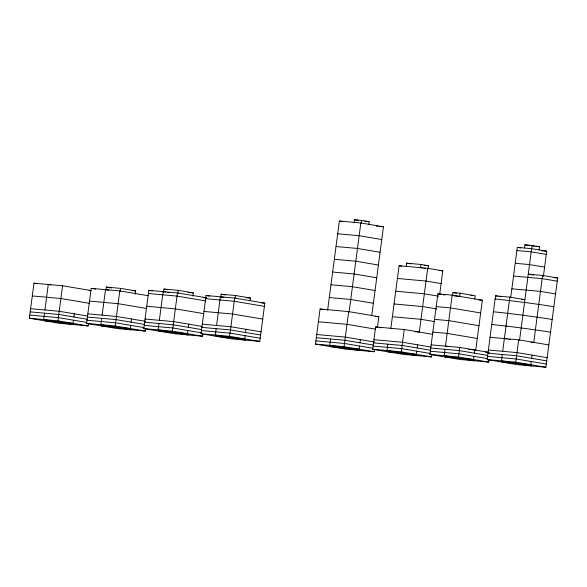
<?xml version="1.0" encoding="UTF-8"?>
<svg xmlns="http://www.w3.org/2000/svg" width="587" height="587" viewBox="0 0 587 587"><rect width="100%" height="100%" fill="white"/><g stroke="black" fill="none" stroke-linecap="round" stroke-linejoin="round"><path stroke-width="0.88" d="M88.439 323.525L88.123 325.917L59.507 323.327L29.35 318.249L33.965 283.183L62.574 285.766L90.963 290.55M44.495 313.165L43.658 319.541L73.815 324.626M44.913 309.98L48.273 284.475L50.937 284.922M29.35 318.249L57.959 320.832L62.574 285.766M73.463 320.186L73.045 323.371L44.429 320.788M73.881 316.995L74.3 313.81M145.657 328.691L145.341 331.083L116.732 328.5L86.575 323.415L91.19 288.349L119.799 290.932L148.188 295.716M101.72 318.33L100.876 324.706L131.04 329.791M102.138 315.146L105.491 289.64L109.043 290.235M105.99 289.472L106.298 287.08L120.606 288.371L135.685 290.91L135.267 294.094M86.575 323.415L115.184 325.998L119.799 290.932M120.188 291.556L120.606 288.371M130.681 325.352L130.263 328.537L101.654 325.954M131.106 322.16L131.525 318.976M202.882 333.856L202.566 336.248L173.957 333.665L143.793 328.581L148.834 290.33L177.443 292.913L206.712 297.844M158.938 323.496L158.101 329.872L188.258 334.957M159.356 320.311L163.135 291.622L165.798 292.069M163.524 292.245L163.942 289.053L178.25 290.345L193.328 292.891L192.91 296.075M143.793 328.581L172.402 331.163L177.443 292.913M177.832 293.537L178.25 290.345M187.906 330.518L187.488 333.702L158.872 331.119M188.324 327.333L188.743 324.141M201.018 333.746L206.052 295.496L234.661 298.079L264.825 303.156L259.792 341.414L231.175 338.831L201.018 333.746L229.627 336.329L259.792 341.414M216.163 328.661L215.319 335.038L245.483 340.122M216.581 325.477L220.36 296.787L223.904 297.382M220.749 297.411L221.167 294.219L235.468 295.51L250.554 298.057L250.238 300.449M229.627 336.329L234.661 298.079M235.049 298.702L235.468 295.51M245.124 335.683L244.706 338.875L216.097 336.292M245.549 332.499L245.968 329.307M374.55 349.353L374.235 351.745L345.618 349.162L315.461 344.077L320.076 309.011L348.685 311.594L378.85 316.679L377.507 326.878M327.619 310.288L339.367 221.028L360.829 222.965L383.45 226.773L371.806 315.182M330.606 339L329.769 345.369L359.926 350.454M354.064 222.943L354.482 219.758L361.636 220.404L369.172 221.673L368.753 224.858M315.461 344.077L344.07 346.668L348.685 311.594M349.074 312.225L360.829 222.965M361.218 223.588L361.636 220.404M359.574 346.014L359.149 349.206L330.54 346.623M359.992 342.83L360.411 339.638M431.768 354.519L431.452 356.911L402.843 354.328L372.686 349.25L375.621 326.93L404.23 329.512L432.619 334.297M387.831 344.165L386.987 350.542L417.152 355.619M390.81 328.625L399.094 265.72L427.703 268.303L442.789 270.842L439.648 294.645M406.248 266.366L406.666 263.174L420.974 264.466L428.51 265.735L428.092 268.927M372.686 349.25L401.295 351.833L404.23 329.512M420.974 264.466L420.549 267.657L422.229 267.936M416.792 351.18L416.374 354.372L387.765 351.789M417.21 347.996L417.636 344.811M427.703 268.303L419.309 332.059L414.84 331.655M488.993 359.692L488.678 362.076L460.069 359.493L429.904 354.416L437.88 293.845L452.181 295.136L482.345 300.221L475.741 350.373M445.049 349.331L444.212 355.707L474.369 360.785M452.181 295.136L445.467 346.139L448.13 346.587M452.57 295.76L452.988 292.575L460.142 293.221L475.228 295.76L474.802 298.952M460.142 293.221L459.724 296.406L454.36 295.921M429.904 354.416L458.513 356.999L459.775 347.431L489.052 352.369M474.017 356.353L473.599 359.538L444.983 356.955M474.435 353.161L474.854 349.977L472.175 349.735M533.583 275.054L528.263 274.151L542.571 275.442L557.65 277.989L545.895 367.242L517.286 364.659L487.129 359.582L495.523 295.826L509.824 297.117L524.91 299.656L521.329 299.333M502.274 354.497L501.43 360.873L531.595 365.95M502.692 351.305L509.824 297.117M510.741 297.301L517.316 247.362L531.624 248.653L546.702 251.192L543.371 276.484M524.47 248.007L524.888 244.816L532.042 245.461L539.585 246.731L539.159 249.923M487.129 359.582L515.738 362.164L518.673 339.851L548.838 344.929M519.561 340.247L532.042 245.461M531.235 361.519L530.817 364.703L502.208 362.12M531.661 358.327L532.079 355.142M542.571 275.442L533.759 342.39L531.074 342.148M364.703 221.27L369.172 221.673M376.296 226.127L378.079 226.288M379.87 226.45L383.45 226.773M532.431 246.085L534.214 246.247M536.004 246.408L539.585 246.731M541.339 250.708L546.702 251.192M337.686 233.78L359.149 235.717L381.77 239.525M516.898 250.546L531.198 251.838L546.284 254.376M336.013 246.525L357.468 248.462L380.09 252.278M515.217 263.299L529.525 264.59L544.604 267.129M424.041 265.331L428.51 265.735M554.077 277.666L557.65 277.989M334.333 259.278L355.788 261.215L378.41 265.031M513.537 276.051L542.153 278.634L557.232 281.173M439.208 270.519L442.789 270.842M332.653 272.03L354.115 273.968L376.729 277.783M397.414 278.465L426.023 281.048L441.108 283.594M511.857 288.804L540.473 291.387L555.551 293.926M470.752 295.356L472.542 295.518M495.098 299.01C514.762 301.043 534.346 303.633 553.871 306.678M330.973 284.783L352.435 286.72L375.056 290.528M395.733 291.218L424.35 293.801L438.54 296.193M478.772 299.898L482.345 300.221M436.2 306.597L450.508 307.889L480.665 312.966M493.425 311.763C513.082 313.796 532.666 316.386 552.191 319.431M329.3 297.536L350.755 299.473L373.376 303.281M394.06 303.971L422.669 306.553L436.86 308.945M187.965 292.407L193.328 292.891M246.078 297.653L250.554 298.057M132.112 290.587L135.685 290.91M203.131 297.587L206.705 297.91M261.252 302.833L264.825 303.156M148.408 293.515L177.025 296.097L205.406 300.882M205.633 298.68L234.242 301.263L264.407 306.348M434.519 319.35L448.828 320.641L478.985 325.719M491.745 324.516C511.402 326.541 530.986 329.138 550.518 332.176M392.38 316.723L420.989 319.306L434.299 321.544M89.165 290.528L90.948 290.69M375.269 316.356L378.85 316.679M32.285 295.936L60.901 298.519L89.283 303.303M89.51 301.102L118.119 303.684L146.508 308.469M146.735 306.267L175.344 308.85L203.733 313.634M203.953 311.433L232.562 314.016L262.727 319.101M318.396 321.764L347.012 324.347L375.394 329.131M432.839 332.095L447.147 333.394L477.312 338.472M490.064 337.268L518.673 339.851M30.612 308.689L59.221 311.271L87.61 316.048M87.83 313.854L116.439 316.437L145.715 321.368M145.055 319.02L173.664 321.603L202.053 326.387M202.273 324.185L230.889 326.768L261.046 331.853M316.723 334.517L345.332 337.099L374.601 342.03M373.941 339.682L402.55 342.265L430.939 347.049M431.166 344.848L459.775 347.431M488.384 350.013L517 352.596L547.157 357.681M468.595 349.412L470.385 349.573M485.464 352.112L489.044 352.435M30.186 311.873L58.803 314.456L87.184 319.24M87.412 317.039L116.021 319.622L144.409 324.406M144.637 322.204L173.246 324.787L201.635 329.571M201.855 327.37L230.464 329.953L260.628 335.038M316.298 337.708L344.914 340.291L373.295 345.068M373.523 342.874L402.132 345.457L430.52 350.241M430.741 348.04L459.357 350.622L487.738 355.406M487.966 353.205L516.575 355.788L546.739 360.873M29.768 315.058L58.377 317.64L86.766 322.424M86.993 320.231L115.602 322.813L143.991 327.59M144.211 325.396L172.827 327.979L201.209 332.763M201.436 330.562L230.045 333.145L260.21 338.222M315.879 340.893L344.488 343.476L372.877 348.26M373.105 346.059L401.713 348.641L430.99 353.572M430.322 351.224L458.939 353.807L487.32 358.591M487.548 356.39L516.156 358.973L546.321 364.057M524.888 244.816L529.914 245.667M354.482 219.758L358.672 220.463M517.316 247.362L520.867 247.956M339.367 221.028L342.852 221.615M406.666 263.174L410.856 263.879M423.902 268.222L425.582 268.501M399.094 265.72L401.757 266.168M495.523 295.826L497.292 296.119M499.067 296.42L500.843 296.721M452.988 292.575L456.539 293.17M437.88 293.845L441.424 294.439M443.2 294.74L444.975 295.041M504.372 338.56L507.029 339.007M508.804 339.301L510.58 339.602M320.076 309.011L323.628 309.613M221.167 294.219L225.599 294.968M206.052 295.496L209.603 296.09M163.942 289.053L167.493 289.655M375.621 326.93L377.397 327.23M379.165 327.531L380.941 327.832M167.574 292.37L169.342 292.664M148.834 290.33L152.378 290.925M106.298 287.08L111.625 287.975M91.19 288.349L95.622 289.098M515.738 362.164L545.895 367.242M33.965 283.183L37.517 283.778M458.513 356.999L488.678 362.076M401.295 351.833L431.452 356.911M344.07 346.668L374.235 351.745M172.402 331.163L202.566 336.248M115.184 325.998L145.341 331.083M57.959 320.832L88.123 325.917"/></g></svg>
